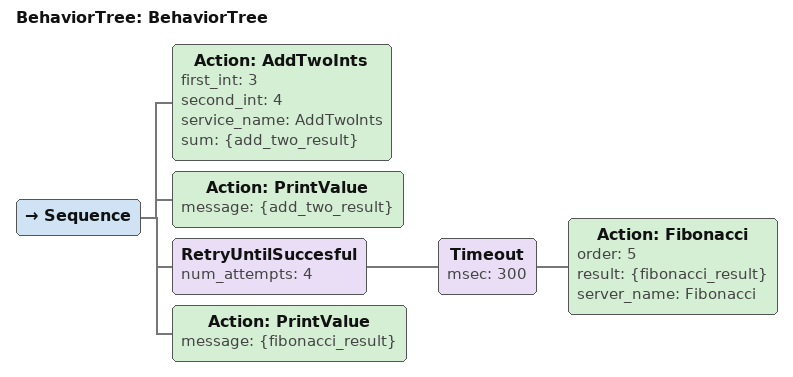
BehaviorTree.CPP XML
<?xml version="1.0"?>
<root main_tree_to_execute="BehaviorTree">
    <BehaviorTree ID="BehaviorTree">
        <Sequence>
            <Action ID="AddTwoInts" first_int="3" second_int="4" service_name="AddTwoInts" sum="{add_two_result}"/>
            <Action ID="PrintValue" message="{add_two_result}"/>
            <RetryUntilSuccesful num_attempts="4">
                <Timeout msec="300">
                    <Action ID="Fibonacci" order="5" result="{fibonacci_result}" server_name="Fibonacci"/>
                </Timeout>
            </RetryUntilSuccesful>
            <Action ID="PrintValue" message="{fibonacci_result}"/>
        </Sequence>
    </BehaviorTree>
</root>
